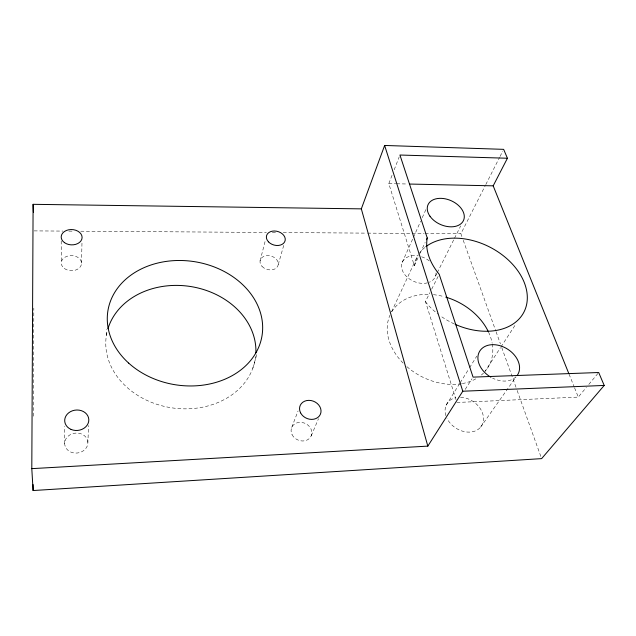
<?xml version="1.0" encoding="UTF-8"?>
<svg xmlns="http://www.w3.org/2000/svg" width="636" height="636" viewBox="0 0 636 636"><rect width="100%" height="100%" fill="white"/><g stroke="black" fill="none" stroke-linecap="round" stroke-linejoin="round"><path stroke-width="0.48" stroke-dasharray="3.18 2.39" d="M64.673 443.586L64.689 426.422M33.39 416.206L33.819 308.19M81.511 263.065L81.996 241.998M87.879 442.41A11.623 10.001 -6.7 0 0 70.175 434.738A11.623 10.001 -6.7 0 0 70.787 452.061A11.623 10.001 -6.7 0 0 87.879 442.41L88.571 425.571M106.419 335.259L106.792 329.329M260.06 260.871L265.45 240.058M278.266 264.544L283.879 244.82M252.762 368.403L257.079 353.544M392.038 175.305L388.803 183.605L414.33 265.689L416.938 257.135A60.142 42.334 27 0 1 418.313 254.774M291.733 427.392L298.077 410.943M394.193 169.772L399.217 156.869M311.235 435.811L318.517 418.671M402.19 262.453L413.026 238.254M413.432 237.363L420.658 221.233M422.264 217.647L426.279 208.688M391.601 311.727L416.938 257.135M414.33 265.689L418.496 256.745M420.165 253.168L425.166 242.443M435.477 276.223L436.805 273.575M437.25 272.693L454.056 239.16M454.502 238.277L460.687 225.923M455.988 399.639L425.46 301.48L429.896 292.703M431.669 289.197L439.198 274.275M461.895 236.56L460.885 233.762L485.379 185.402M485.825 184.519L499.634 157.259M500.079 156.384L502.75 151.106M446.138 405.243L459.653 383.588M460.178 382.753L469.018 368.594M469.535 367.759L476.817 356.096M465.226 389.391L472.015 378.762M484.767 371.75L500.445 347.693M500.985 346.866L515.581 324.471M480.506 427.281L515.995 377.013M456.871 402.469L578.299 397.103L586.336 387.411M588.809 384.43L598.691 372.513M34.121 230.892L62.9 231.083M68.855 231.122L72.83 231.154M80.772 231.202L266.365 232.45M272.319 232.49L276.286 232.522M283.235 232.561L366.606 233.126M367.592 233.134L411.261 233.428M412.255 233.436L424.164 233.515M425.158 233.515L460.885 233.762M388.803 183.605L395.703 183.748M396.681 183.772L407.517 184.003M425.46 301.48L427.193 303.976A60.142 42.334 27 0 0 437.894 314.009M569.053 374.135L574.228 386.998M574.602 387.912L578.299 397.103M463.231 240.289L495.722 330.8M496.064 331.73L500.413 343.861M501.756 347.59L516.83 389.582M517.163 390.512L541.618 458.628M61.207 240.957L61.294 263.105M483.487 373.094A55.626 41.499 28.1 0 1 481.388 375.017M475.776 378.865A55.626 41.499 28.1 0 1 462.332 383.572M461.402 383.731A55.626 41.499 28.1 0 1 406.674 366.471M403.105 363.1A55.626 41.499 28.1 0 1 389.932 315.273M391.72 311.815A55.626 41.499 28.1 0 1 429.61 294.404M433.41 294.675A55.626 41.499 28.1 0 1 443.872 296.591M488.528 332.064A55.626 41.499 28.1 0 1 492.121 342.971M492.288 343.941A55.626 41.499 28.1 0 1 485.371 371.05M436.042 272.852A18.023 12.887 24.2 0 1 429.316 282.241M427.424 282.861A18.023 12.887 24.2 0 1 402.206 269.958A18.023 12.887 24.2 0 1 418.035 255.903M421.596 256.777A18.023 12.887 24.2 0 1 429.65 261.205M460.528 397.254A20.559 15.868 33.6 0 1 482.788 413.885A20.559 15.868 33.6 0 1 471.228 431.971A20.559 15.868 33.6 0 1 447.005 418.409M445.892 415.674A20.559 15.868 33.6 0 1 455.829 397.659M255.6 356.502A75.358 61.374 8.6 0 1 169.566 407.469A75.358 61.374 8.6 0 1 107.412 330.609M454.295 323.931A60.142 42.334 27 0 1 440.199 315.734M418.822 254.01A60.142 42.334 27 0 1 425.134 247.253M515.979 376.83A22.332 16.337 31.8 0 1 492.59 378.134M292.067 434.634A10.621 9.063 23.7 0 0 309.986 437.838A10.621 9.063 23.7 0 0 302.307 422.511A10.621 9.063 23.7 0 0 292.067 434.634M262.032 266.389A9.302 6.98 15.4 0 0 277.709 266.277A9.302 6.98 15.4 0 0 267.724 255.585A9.302 6.98 15.4 0 0 262.032 266.389M64.451 268.543A10.112 7.568 1.7 0 0 81.241 265.029A10.112 7.568 1.7 0 0 68.529 255.839A10.112 7.568 1.7 0 0 64.451 268.543"/><path stroke-width="0.95" d="M33.096 490.539L31.8 468.645L427.821 446.122L361.328 208.862L384.637 145.461L503.64 149.349L507.425 158.245L399.941 155.025L427.249 237.975C424.776 251.069 430.93 264.322 439.198 274.275L473.057 377.124L598.691 372.513L604.2 385.44L541.618 458.628L33.096 490.539L33.12 484.592M31.8 468.645L33.104 204.323L361.328 208.862M426.414 239.764L427.249 237.975M568.679 373.221L493.186 185.839L507.425 158.245M427.821 446.122L462.793 391.22L384.637 145.461M462.793 391.22L604.2 385.44M409.489 184.05L493.186 185.839M33.104 204.323L33.406 212.193M445.749 297.115A55.626 41.499 28.1 0 1 488.106 331.189M107.937 328.764A75.358 61.374 8.6 0 1 191.023 286.59A75.358 61.374 8.6 0 1 255.887 352.789M425.882 246.673A60.142 42.334 27 0 1 499.602 252.977A60.142 42.334 27 0 1 522.712 314.248A60.142 42.334 27 0 1 455.169 324.328M490.857 377.196A22.332 16.337 31.8 0 1 479.727 351.151A22.332 16.337 31.8 0 1 507.941 349.363A22.332 16.337 31.8 0 1 517.108 375.534M429.968 216.216A19.398 13.03 23.6 0 0 462.046 222.695A19.398 13.03 23.6 0 0 445.303 198.837A19.398 13.03 23.6 0 0 429.968 216.216M128.695 363.116A78.061 62.288 9.2 0 0 259.512 345.189A78.061 62.288 9.2 0 0 166.719 261.34A78.061 62.288 9.2 0 0 128.695 363.116M268.495 241.871A9.604 7.036 15.5 0 0 284.65 241.871A9.604 7.036 15.5 0 0 274.299 230.995A9.604 7.036 15.5 0 0 268.495 241.871M71.049 429.411A12.076 10.232 -5 0 0 88.809 419.633A12.076 10.232 -5 0 0 70.397 411.699A12.076 10.232 -5 0 0 71.049 429.411M64.459 242.634A10.462 7.664 2.5 0 0 81.821 239.192A10.462 7.664 2.5 0 0 68.664 229.803A10.462 7.664 2.5 0 0 64.459 242.634M300.59 412.859A11.019 9.222 23.3 0 0 319.161 416.222A11.019 9.222 23.3 0 0 311.099 400.553A11.019 9.222 23.3 0 0 300.59 412.859"/></g></svg>
